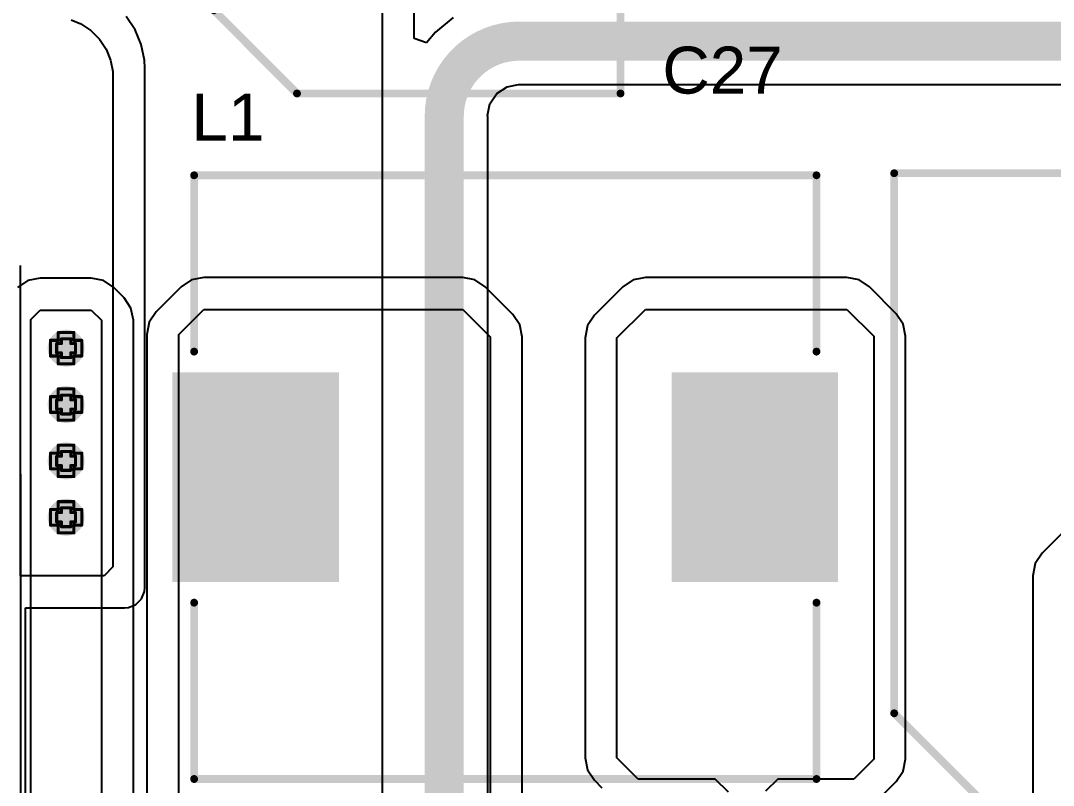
# Model space of a CAD drawing. Header units: inches. Extents: x -3 to 195, y 0 to 199.
# Drawn here: x 1.72 to 2.38, y 0.953 to 1.442 of the extents above; entities that cross this region are included whole.
import ezdxf

# ---------------------------------------------------------------- set-up
doc = ezdxf.new("R2010")
doc.units = ezdxf.units.IN
doc.header["$MEASUREMENT"] = 0
for name, color, linetype in [('Bottom Layer', 5, 'Continuous'), ('Drill Drawing', 1, 'Continuous'), ('Multi-Layer', 9, 'Continuous'), ('Top Layer', 1, 'Continuous'), ('Top Overlay', 2, 'Continuous'), ('Top Paste', 8, 'Continuous'), ('Top Solder', 216, 'Continuous'), ('Via Holes', 16, 'Continuous')]:
    doc.layers.add(name, color=color, linetype=linetype)
doc.styles.add('Arial', font='', dxfattribs={"height": 0.2})
doc.styles.get('Arial').set_extended_font_data('Arial')

# ---------------------------------------------------------------- blocks, each defined once
blk = doc.blocks.new('YSLF1045_4R7M_88')
at = {"layer": 'Top Layer'}
for points in [[(-0.20866, 0.06299), (-0.11024, 0.06299), (-0.11024, -0.06299), (-0.20866, -0.06299)], [(0.11024, 0.06299), (0.20866, 0.06299), (0.20866, -0.06299), (0.11024, -0.06299)]]:
    blk.add_hatch(color=1, dxfattribs=at).paths.add_polyline_path(points)
at = {"layer": 'Top Paste'}
for points in [[(-0.20866, 0.06299), (-0.11024, 0.06299), (-0.11024, -0.06299), (-0.20866, -0.06299)], [(0.11024, 0.06299), (0.20866, 0.06299), (0.20866, -0.06299), (0.11024, -0.06299)]]:
    blk.add_hatch(color=8, dxfattribs=at).paths.add_polyline_path(points)
at = {"layer": 'Top Solder'}
for points in [[(-0.21266, 0.06699), (-0.10624, 0.06699), (-0.10624, -0.06699), (-0.21266, -0.06699)], [(0.10624, 0.06699), (0.21266, 0.06699), (0.21266, -0.06699), (0.10624, -0.06699)]]:
    blk.add_hatch(color=216, dxfattribs=at).paths.add_polyline_path(points)
at = {"layer": 'Top Overlay'}
for points in [[(0.19882, 0.19282, 0.005, 0.005, 0), (-0.19882, 0.19282, 0.005, 0.005, 0)], [(-0.19882, 0.19282, 0.005, 0.005, 0), (-0.19882, 0.08018, 0.005, 0.005, 0)], [(0.19882, 0.08018, 0.005, 0.005, 0), (0.19882, 0.19282, 0.005, 0.005, 0)], [(-0.19882, -0.19282, 0.005, 0.005, 0), (-0.19882, -0.08018, 0.005, 0.005, 0)], [(0.19882, -0.08018, 0.005, 0.005, 0), (0.19882, -0.19282, 0.005, 0.005, 0)], [(0.19882, -0.19282, 0.005, 0.005, 0), (-0.19882, -0.19282, 0.005, 0.005, 0)]]:
    blk.add_lwpolyline(points, format="xyseb", dxfattribs=at)
for points in [[(-0.20007, 0.19282, 0.0025, 0.0025, 1), (-0.19757, 0.19282, 0.0025, 0.0025, 1)], [(-0.20007, 0.19282, 0.0025, 0.0025, 1), (-0.19757, 0.19282, 0.0025, 0.0025, 1)], [(0.19757, 0.19282, 0.0025, 0.0025, 1), (0.20007, 0.19282, 0.0025, 0.0025, 1)], [(0.19757, 0.19282, 0.0025, 0.0025, 1), (0.20007, 0.19282, 0.0025, 0.0025, 1)], [(-0.20007, 0.08018, 0.0025, 0.0025, 1), (-0.19757, 0.08018, 0.0025, 0.0025, 1)], [(0.19757, 0.08018, 0.0025, 0.0025, 1), (0.20007, 0.08018, 0.0025, 0.0025, 1)], [(-0.20007, -0.08018, 0.0025, 0.0025, 1), (-0.19757, -0.08018, 0.0025, 0.0025, 1)], [(0.19757, -0.08018, 0.0025, 0.0025, 1), (0.20007, -0.08018, 0.0025, 0.0025, 1)], [(-0.20007, -0.19282, 0.0025, 0.0025, 1), (-0.19757, -0.19282, 0.0025, 0.0025, 1)], [(-0.20007, -0.19282, 0.0025, 0.0025, 1), (-0.19757, -0.19282, 0.0025, 0.0025, 1)], [(0.19757, -0.19282, 0.0025, 0.0025, 1), (0.20007, -0.19282, 0.0025, 0.0025, 1)], [(0.19757, -0.19282, 0.0025, 0.0025, 1), (0.20007, -0.19282, 0.0025, 0.0025, 1)]]:
    blk.add_lwpolyline(points, format="xyseb", close=True, dxfattribs=at)
blk = doc.blocks.new('20SVPF120M_145')
at = {"layer": 'Top Layer'}
for points in [[(-0.17913, 0.0315), (-0.04134, 0.0315), (-0.04134, -0.0315), (-0.17913, -0.0315)], [(0.04134, 0.0315), (0.17913, 0.0315), (0.17913, -0.0315), (0.04134, -0.0315)]]:
    blk.add_hatch(color=1, dxfattribs=at).paths.add_polyline_path(points)
at = {"layer": 'Top Paste'}
for points in [[(-0.17913, 0.0315), (-0.04134, 0.0315), (-0.04134, -0.0315), (-0.17913, -0.0315)], [(0.04134, 0.0315), (0.17913, 0.0315), (0.17913, -0.0315), (0.04134, -0.0315)]]:
    blk.add_hatch(color=8, dxfattribs=at).paths.add_polyline_path(points)
at = {"layer": 'Top Solder'}
for points in [[(-0.18313, 0.0355), (-0.03734, 0.0355), (-0.03734, -0.0355), (-0.18313, -0.0355)], [(0.03734, 0.0355), (0.18313, 0.0355), (0.18313, -0.0355), (0.03734, -0.0355)]]:
    blk.add_hatch(color=216, dxfattribs=at).paths.add_polyline_path(points)
at = {"layer": 'Top Overlay'}
for points in [[(-0.12992, 0.07677, 0.005, 0.005, 0), (-0.07677, 0.12992, 0.005, 0.005, 0)], [(-0.07677, 0.12992, 0.005, 0.005, 0), (0.12992, 0.12992, 0.005, 0.005, 0)], [(0.12992, 0.04528, 0.005, 0.005, 0), (0.12992, 0.12992, 0.005, 0.005, 0)], [(-0.12992, 0.04528, 0.005, 0.005, 0), (-0.12992, 0.07677, 0.005, 0.005, 0)], [(-0.153, 0.043, 0.005, 0.005, 0), (-0.153, 0.064, 0.005, 0.005, 0)], [(-0.162, 0.053, 0.005, 0.005, 0), (-0.144, 0.053, 0.005, 0.005, 0)], [(-0.12992, -0.07677, 0.005, 0.005, 0), (-0.12992, -0.04528, 0.005, 0.005, 0)], [(0.12992, -0.12992, 0.005, 0.005, 0), (0.12992, -0.04528, 0.005, 0.005, 0)], [(-0.12992, -0.07677, 0.005, 0.005, 0), (-0.07677, -0.12992, 0.005, 0.005, 0)], [(-0.07677, -0.12992, 0.005, 0.005, 0), (0.12992, -0.12992, 0.005, 0.005, 0)]]:
    blk.add_lwpolyline(points, format="xyseb", dxfattribs=at)
for points in [[(-0.07802, 0.12992, 0.0025, 0.0025, 1), (-0.07552, 0.12992, 0.0025, 0.0025, 1)], [(-0.07802, 0.12992, 0.0025, 0.0025, 1), (-0.07552, 0.12992, 0.0025, 0.0025, 1)], [(0.12867, 0.12992, 0.0025, 0.0025, 1), (0.13117, 0.12992, 0.0025, 0.0025, 1)], [(0.12867, 0.12992, 0.0025, 0.0025, 1), (0.13117, 0.12992, 0.0025, 0.0025, 1)], [(-0.13117, 0.07677, 0.0025, 0.0025, 1), (-0.12867, 0.07677, 0.0025, 0.0025, 1)], [(-0.13117, 0.07677, 0.0025, 0.0025, 1), (-0.12867, 0.07677, 0.0025, 0.0025, 1)], [(-0.15425, 0.064, 0.0025, 0.0025, 1), (-0.15175, 0.064, 0.0025, 0.0025, 1)], [(-0.16325, 0.053, 0.0025, 0.0025, 1), (-0.16075, 0.053, 0.0025, 0.0025, 1)], [(-0.14525, 0.053, 0.0025, 0.0025, 1), (-0.14275, 0.053, 0.0025, 0.0025, 1)], [(-0.13117, 0.04528, 0.0025, 0.0025, 1), (-0.12867, 0.04528, 0.0025, 0.0025, 1)], [(0.12867, 0.04528, 0.0025, 0.0025, 1), (0.13117, 0.04528, 0.0025, 0.0025, 1)], [(-0.15425, 0.043, 0.0025, 0.0025, 1), (-0.15175, 0.043, 0.0025, 0.0025, 1)], [(-0.13117, -0.04528, 0.0025, 0.0025, 1), (-0.12867, -0.04528, 0.0025, 0.0025, 1)], [(0.12867, -0.04528, 0.0025, 0.0025, 1), (0.13117, -0.04528, 0.0025, 0.0025, 1)], [(-0.13117, -0.07677, 0.0025, 0.0025, 1), (-0.12867, -0.07677, 0.0025, 0.0025, 1)], [(-0.13117, -0.07677, 0.0025, 0.0025, 1), (-0.12867, -0.07677, 0.0025, 0.0025, 1)], [(-0.07802, -0.12992, 0.0025, 0.0025, 1), (-0.07552, -0.12992, 0.0025, 0.0025, 1)], [(-0.07802, -0.12992, 0.0025, 0.0025, 1), (-0.07552, -0.12992, 0.0025, 0.0025, 1)], [(0.12867, -0.12992, 0.0025, 0.0025, 1), (0.13117, -0.12992, 0.0025, 0.0025, 1)], [(0.12867, -0.12992, 0.0025, 0.0025, 1), (0.13117, -0.12992, 0.0025, 0.0025, 1)]]:
    blk.add_lwpolyline(points, format="xyseb", close=True, dxfattribs=at)
blk = doc.blocks.new('UCD_220_F_10__D___158')
at = {"layer": 'Top Layer'}
for points in [[(-0.23622, 0.04921), (-0.07874, 0.04921), (-0.07874, -0.04921), (-0.23622, -0.04921)], [(0.07874, 0.04921), (0.23622, 0.04921), (0.23622, -0.04921), (0.07874, -0.04921)]]:
    blk.add_hatch(color=1, dxfattribs=at).paths.add_polyline_path(points)
at = {"layer": 'Top Paste'}
for points in [[(-0.23622, 0.04921), (-0.07874, 0.04921), (-0.07874, -0.04921), (-0.23622, -0.04921)], [(0.07874, 0.04921), (0.23622, 0.04921), (0.23622, -0.04921), (0.07874, -0.04921)]]:
    blk.add_hatch(color=8, dxfattribs=at).paths.add_polyline_path(points)
at = {"layer": 'Top Solder'}
for points in [[(-0.24022, 0.05321), (-0.07474, 0.05321), (-0.07474, -0.05321), (-0.24022, -0.05321)], [(0.07474, 0.05321), (0.24022, 0.05321), (0.24022, -0.05321), (0.07474, -0.05321)]]:
    blk.add_hatch(color=216, dxfattribs=at).paths.add_polyline_path(points)
at = {"layer": 'Top Overlay'}
for points in [[(-0.143, 0.205, 0.005, 0.005, 0), (-0.202, 0.146, 0.005, 0.005, 0)], [(-0.143, 0.205, 0.005, 0.005, 0), (0.202, 0.205, 0.005, 0.005, 0)], [(0.202, 0.205, 0.005, 0.005, 0), (0.202, 0.059, 0.005, 0.005, 0)], [(-0.202, 0.146, 0.005, 0.005, 0), (-0.202, 0.06, 0.005, 0.005, 0)], [(-0.223, 0.08349, 0.005, 0.005, 0), (-0.223, 0.06369, 0.005, 0.005, 0)], [(-0.23408, 0.07348, 0.005, 0.005, 0), (-0.21228, 0.07348, 0.005, 0.005, 0)], [(-0.202, -0.06, 0.005, 0.005, 0), (-0.202, -0.146, 0.005, 0.005, 0)], [(0.202, -0.059, 0.005, 0.005, 0), (0.202, -0.205, 0.005, 0.005, 0)], [(-0.202, -0.146, 0.005, 0.005, 0), (-0.143, -0.205, 0.005, 0.005, 0)], [(-0.143, -0.205, 0.005, 0.005, 0), (0.202, -0.205, 0.005, 0.005, 0)]]:
    blk.add_lwpolyline(points, format="xyseb", dxfattribs=at)
for points in [[(-0.14425, 0.205, 0.0025, 0.0025, 1), (-0.14175, 0.205, 0.0025, 0.0025, 1)], [(-0.14425, 0.205, 0.0025, 0.0025, 1), (-0.14175, 0.205, 0.0025, 0.0025, 1)], [(0.20075, 0.205, 0.0025, 0.0025, 1), (0.20325, 0.205, 0.0025, 0.0025, 1)], [(0.20075, 0.205, 0.0025, 0.0025, 1), (0.20325, 0.205, 0.0025, 0.0025, 1)], [(-0.20325, 0.146, 0.0025, 0.0025, 1), (-0.20075, 0.146, 0.0025, 0.0025, 1)], [(-0.20325, 0.146, 0.0025, 0.0025, 1), (-0.20075, 0.146, 0.0025, 0.0025, 1)], [(-0.22425, 0.08349, 0.0025, 0.0025, 1), (-0.22175, 0.08349, 0.0025, 0.0025, 1)], [(-0.23533, 0.07348, 0.0025, 0.0025, 1), (-0.23283, 0.07348, 0.0025, 0.0025, 1)], [(-0.21353, 0.07348, 0.0025, 0.0025, 1), (-0.21103, 0.07348, 0.0025, 0.0025, 1)], [(-0.22425, 0.06369, 0.0025, 0.0025, 1), (-0.22175, 0.06369, 0.0025, 0.0025, 1)], [(-0.20325, 0.06, 0.0025, 0.0025, 1), (-0.20075, 0.06, 0.0025, 0.0025, 1)], [(0.20075, 0.059, 0.0025, 0.0025, 1), (0.20325, 0.059, 0.0025, 0.0025, 1)], [(-0.20325, -0.06, 0.0025, 0.0025, 1), (-0.20075, -0.06, 0.0025, 0.0025, 1)], [(0.20075, -0.059, 0.0025, 0.0025, 1), (0.20325, -0.059, 0.0025, 0.0025, 1)], [(-0.20325, -0.146, 0.0025, 0.0025, 1), (-0.20075, -0.146, 0.0025, 0.0025, 1)], [(-0.20325, -0.146, 0.0025, 0.0025, 1), (-0.20075, -0.146, 0.0025, 0.0025, 1)], [(-0.14425, -0.205, 0.0025, 0.0025, 1), (-0.14175, -0.205, 0.0025, 0.0025, 1)], [(-0.14425, -0.205, 0.0025, 0.0025, 1), (-0.14175, -0.205, 0.0025, 0.0025, 1)], [(0.20075, -0.205, 0.0025, 0.0025, 1), (0.20325, -0.205, 0.0025, 0.0025, 1)], [(0.20075, -0.205, 0.0025, 0.0025, 1), (0.20325, -0.205, 0.0025, 0.0025, 1)]]:
    blk.add_lwpolyline(points, format="xyseb", close=True, dxfattribs=at)

msp = doc.modelspace()

# ---------------------------------------------------------------- hatches: boundary and pattern name
at = {"layer": 'Bottom Layer'}
h = msp.add_hatch(color=5, dxfattribs=at)
edge = h.paths.add_edge_path()
edge.add_arc((1.74903, 1.23237), 0.01181, 0, 360)
h = msp.add_hatch(color=5, dxfattribs=at)
edge = h.paths.add_edge_path()
edge.add_arc((1.74903, 1.19637), 0.01181, 0, 360)
h = msp.add_hatch(color=5, dxfattribs=at)
edge = h.paths.add_edge_path()
edge.add_arc((1.74903, 1.16037), 0.01181, 0, 360)
h = msp.add_hatch(color=5, dxfattribs=at)
edge = h.paths.add_edge_path()
edge.add_arc((1.74903, 1.12437), 0.01181, 0, 360)
at = {"layer": 'Top Layer'}
h = msp.add_hatch(color=1, dxfattribs=at)
edge = h.paths.add_edge_path()
edge.add_arc((1.74903, 1.23237), 0.01181, 0, 360)
h = msp.add_hatch(color=1, dxfattribs=at)
edge = h.paths.add_edge_path()
edge.add_arc((1.74903, 1.19637), 0.01181, 0, 360)
h = msp.add_hatch(color=1, dxfattribs=at)
edge = h.paths.add_edge_path()
edge.add_arc((1.74903, 1.16037), 0.01181, 0, 360)
h = msp.add_hatch(color=1, dxfattribs=at)
edge = h.paths.add_edge_path()
edge.add_arc((1.74903, 1.12437), 0.01181, 0, 360)
at = {"layer": 'Via Holes'}
h = msp.add_hatch(color=7, dxfattribs=at)
edge = h.paths.add_edge_path()
edge.add_arc((1.74903, 1.23237), 0.00591, 0, 360)
h = msp.add_hatch(color=7, dxfattribs=at)
edge = h.paths.add_edge_path()
edge.add_arc((1.74903, 1.19637), 0.00591, 0, 360)
h = msp.add_hatch(color=7, dxfattribs=at)
edge = h.paths.add_edge_path()
edge.add_arc((1.74903, 1.16037), 0.00591, 0, 360)
h = msp.add_hatch(color=7, dxfattribs=at)
edge = h.paths.add_edge_path()
edge.add_arc((1.74903, 1.12437), 0.00591, 0, 360)

# ---------------------------------------------------------------- linework, layer by layer
at = {"layer": 'Bottom Layer'}
for p, q in [((1.951, 1.559), (1.951, 1.055)), ((1.97139, 1.43028), (1.97139, 1.5585)), ((1.75217, 1.44217), (1.75847, 1.43956)), ((1.75847, 1.43956), (1.76486, 1.43529)), ((1.79316, 1.43569), (1.7875, 1.44416)), ((1.99644, 1.44362), (1.98496, 1.4342)), ((1.76486, 1.43529), (1.77029, 1.42986)), ((1.79706, 1.42627), (1.79316, 1.43569)), ((1.98496, 1.4342), (1.97939, 1.42741)), ((1.77029, 1.42986), (1.77456, 1.42347)), ((1.79905, 1.41627), (1.79706, 1.42627)), ((1.97939, 1.42741), (1.97139, 1.43028)), ((1.77456, 1.42347), (1.7775, 1.41638)), ((1.7775, 1.41638), (1.77893, 1.40917)), ((1.7993, 1.41118), (1.79905, 1.41627)), ((1.77893, 1.40917), (1.77896, 1.4073)), ((1.77896, 1.4073), (1.77896, 1.4073)), ((1.77896, 1.4073), (1.77896, 1.4073)), ((1.77896, 1.4073), (1.779, 1.40495)), ((1.7993, 1.4096), (1.7993, 1.41118)), ((1.79932, 1.40948), (1.7993, 1.4096)), ((1.79935, 1.40761), (1.79932, 1.40948)), ((1.79939, 1.40526), (1.79935, 1.40761)), ((1.779, 1.40495), (1.779, 1.4049)), ((1.779, 1.4049), (1.779, 1.40489)), ((1.779, 1.40489), (1.779, 1.40481)), ((1.779, 1.40481), (1.779, 1.40476)), ((1.779, 1.40476), (1.779, 1.40475)), ((1.779, 1.40475), (1.779, 1.40467)), ((1.779, 1.40467), (1.779, 1.40467)), ((1.779, 1.40467), (1.779, 1.4046)), ((1.779, 1.4046), (1.779, 1.40459)), ((1.779, 1.40459), (1.779, 1.40453)), ((1.779, 1.40453), (1.779, 1.40453)), ((1.779, 1.40453), (1.779, 1.1135)), ((1.79938, 1.40522), (1.79939, 1.40526)), ((1.79939, 1.40519), (1.79938, 1.40522)), ((1.79938, 1.40507), (1.79939, 1.40511)), ((1.79939, 1.40504), (1.79938, 1.40507)), ((1.79938, 1.4047), (1.79939, 1.40475)), ((1.79939, 1.40465), (1.79938, 1.4047)), ((1.79938, 1.40455), (1.79939, 1.4046)), ((1.79939, 1.40451), (1.79938, 1.40455)), ((1.79939, 1.40511), (1.79939, 1.40519)), ((1.79939, 1.40496), (1.79939, 1.40504)), ((1.79939, 1.40495), (1.79939, 1.40496)), ((1.79939, 1.4049), (1.79939, 1.40495)), ((1.79939, 1.40488), (1.79939, 1.4049)), ((1.79939, 1.40482), (1.79939, 1.40488)), ((1.79939, 1.40488), (1.79939, 1.40488)), ((1.79939, 1.40481), (1.79939, 1.40482)), ((1.79939, 1.40475), (1.79939, 1.40481)), ((1.79939, 1.4046), (1.79939, 1.40465)), ((1.79939, 1.1135), (1.79939, 1.40451)), ((2.02419, 1.39497), (2.03076, 1.39937)), ((2.03076, 1.39937), (2.03814, 1.40084)), ((2.03814, 1.40084), (2.03852, 1.40078)), ((2.03852, 1.40078), (3.26368, 1.40078)), ((2.01979, 1.3884), (2.02419, 1.39497)), ((2.01833, 1.38102), (2.01979, 1.3884)), ((2.01838, 1.38064), (2.01833, 1.38102)), ((2.01838, 0.66435), (2.01838, 1.38064)), ((1.72, 1.087), (1.72, 1.28515)), ((1.72, 1.28515), (1.72, 1.28515)), ((1.779, 1.1135), (1.779, 1.10051)), ((1.79939, 1.10054), (1.79939, 1.1135)), ((1.779, 1.10051), (1.779, 1.10051)), ((1.779, 1.10051), (1.779, 1.10039)), ((1.779, 1.10039), (1.779, 1.09266)), ((1.79942, 1.07942), (1.79939, 1.10054)), ((1.79939, 1.10054), (1.79939, 1.10054)), ((1.779, 1.09266), (1.77334, 1.087)), ((1.77334, 1.087), (1.72, 1.087)), ((1.79723, 1.07221), (1.79917, 1.07689)), ((1.79917, 1.07689), (1.79942, 1.07942)), ((1.79942, 1.07942), (1.79942, 1.07942)), ((1.79365, 1.06863), (1.79723, 1.07221)), ((1.723, 0.572), (1.723, 1.06645)), ((1.723, 1.06645), (1.78645, 1.06645)), ((1.78645, 1.06645), (1.78898, 1.0667)), ((1.78898, 1.0667), (1.79365, 1.06863)), ((1.951, 1.055), (1.951, 1.007)), ((1.951, 1.007), (1.951, 0.93339))]:
    msp.add_line(p, q, dxfattribs=at)
for points in [[(1.99064, 1.38064, 0.025, 0.025, -0.414214), (2.03852, 1.42852, 0.025, 0.025, 0)], [(2.03852, 1.42852, 0.025, 0.025, 0), (3.26368, 1.42852, 0.025, 0.025, 0)], [(1.99064, 0.66435, 0.025, 0.025, 0), (1.99064, 1.38064, 0.025, 0.025, 0)]]:
    msp.add_lwpolyline(points, format="xyseb", dxfattribs=at)
for points in [[(2.03227, 1.42852, 0.0125, 0.0125, 1), (2.04477, 1.42852, 0.0125, 0.0125, 1)], [(2.03227, 1.42852, 0.0125, 0.0125, 1), (2.04477, 1.42852, 0.0125, 0.0125, 1)], [(1.98439, 1.38064, 0.0125, 0.0125, 1), (1.99689, 1.38064, 0.0125, 0.0125, 1)], [(1.98439, 1.38064, 0.0125, 0.0125, 1), (1.99689, 1.38064, 0.0125, 0.0125, 1)]]:
    msp.add_lwpolyline(points, format="xyseb", close=True, dxfattribs=at)
at = {"layer": 'Drill Drawing'}
for points in [[(1.74403, 1.23737, 0.002, 0.002, 0), (1.74403, 1.24237, 0.002, 0.002, 0)], [(1.74403, 1.24237, 0.002, 0.002, 0), (1.75403, 1.24237, 0.002, 0.002, 0)], [(1.75403, 1.23737, 0.002, 0.002, 0), (1.75403, 1.24237, 0.002, 0.002, 0)], [(1.73903, 1.22737, 0.002, 0.002, 0), (1.73903, 1.23737, 0.002, 0.002, 0)], [(1.73903, 1.23737, 0.002, 0.002, 0), (1.74403, 1.23737, 0.002, 0.002, 0)], [(1.74303, 1.22937, 0.002, 0.002, 0), (1.74303, 1.23537, 0.002, 0.002, 0)], [(1.74303, 1.23537, 0.002, 0.002, 0), (1.74603, 1.23537, 0.002, 0.002, 0)], [(1.74603, 1.23537, 0.002, 0.002, 0), (1.74603, 1.23837, 0.002, 0.002, 0)], [(1.74603, 1.23837, 0.002, 0.002, 0), (1.75203, 1.23837, 0.002, 0.002, 0)], [(1.75203, 1.23537, 0.002, 0.002, 0), (1.75203, 1.23837, 0.002, 0.002, 0)], [(1.75203, 1.23537, 0.002, 0.002, 0), (1.75503, 1.23537, 0.002, 0.002, 0)], [(1.75403, 1.23737, 0.002, 0.002, 0), (1.75903, 1.23737, 0.002, 0.002, 0)], [(1.75503, 1.22937, 0.002, 0.002, 0), (1.75503, 1.23537, 0.002, 0.002, 0)], [(1.75903, 1.22737, 0.002, 0.002, 0), (1.75903, 1.23737, 0.002, 0.002, 0)], [(1.73903, 1.22737, 0.002, 0.002, 0), (1.74403, 1.22737, 0.002, 0.002, 0)], [(1.74303, 1.22937, 0.002, 0.002, 0), (1.74603, 1.22937, 0.002, 0.002, 0)], [(1.74403, 1.22237, 0.002, 0.002, 0), (1.74403, 1.22737, 0.002, 0.002, 0)], [(1.74603, 1.22637, 0.002, 0.002, 0), (1.74603, 1.22937, 0.002, 0.002, 0)], [(1.74603, 1.22637, 0.002, 0.002, 0), (1.75203, 1.22637, 0.002, 0.002, 0)], [(1.75203, 1.22937, 0.002, 0.002, 0), (1.75503, 1.22937, 0.002, 0.002, 0)], [(1.75203, 1.22637, 0.002, 0.002, 0), (1.75203, 1.22937, 0.002, 0.002, 0)], [(1.75403, 1.22737, 0.002, 0.002, 0), (1.75903, 1.22737, 0.002, 0.002, 0)], [(1.75403, 1.22237, 0.002, 0.002, 0), (1.75403, 1.22737, 0.002, 0.002, 0)], [(1.74403, 1.22237, 0.002, 0.002, 0), (1.75403, 1.22237, 0.002, 0.002, 0)], [(1.73903, 1.19137, 0.002, 0.002, 0), (1.73903, 1.20137, 0.002, 0.002, 0)], [(1.73903, 1.20137, 0.002, 0.002, 0), (1.74403, 1.20137, 0.002, 0.002, 0)], [(1.74403, 1.20137, 0.002, 0.002, 0), (1.74403, 1.20637, 0.002, 0.002, 0)], [(1.74403, 1.20637, 0.002, 0.002, 0), (1.75403, 1.20637, 0.002, 0.002, 0)], [(1.74603, 1.19937, 0.002, 0.002, 0), (1.74603, 1.20237, 0.002, 0.002, 0)], [(1.74603, 1.20237, 0.002, 0.002, 0), (1.75203, 1.20237, 0.002, 0.002, 0)], [(1.75203, 1.19937, 0.002, 0.002, 0), (1.75203, 1.20237, 0.002, 0.002, 0)], [(1.75403, 1.20137, 0.002, 0.002, 0), (1.75403, 1.20637, 0.002, 0.002, 0)], [(1.75403, 1.20137, 0.002, 0.002, 0), (1.75903, 1.20137, 0.002, 0.002, 0)], [(1.75903, 1.19137, 0.002, 0.002, 0), (1.75903, 1.20137, 0.002, 0.002, 0)], [(1.74303, 1.19337, 0.002, 0.002, 0), (1.74303, 1.19937, 0.002, 0.002, 0)], [(1.74303, 1.19937, 0.002, 0.002, 0), (1.74603, 1.19937, 0.002, 0.002, 0)], [(1.74303, 1.19337, 0.002, 0.002, 0), (1.74603, 1.19337, 0.002, 0.002, 0)], [(1.74603, 1.19037, 0.002, 0.002, 0), (1.74603, 1.19337, 0.002, 0.002, 0)], [(1.75203, 1.19937, 0.002, 0.002, 0), (1.75503, 1.19937, 0.002, 0.002, 0)], [(1.75203, 1.19337, 0.002, 0.002, 0), (1.75503, 1.19337, 0.002, 0.002, 0)], [(1.75203, 1.19037, 0.002, 0.002, 0), (1.75203, 1.19337, 0.002, 0.002, 0)], [(1.75503, 1.19337, 0.002, 0.002, 0), (1.75503, 1.19937, 0.002, 0.002, 0)], [(1.73903, 1.19137, 0.002, 0.002, 0), (1.74403, 1.19137, 0.002, 0.002, 0)], [(1.74403, 1.18637, 0.002, 0.002, 0), (1.74403, 1.19137, 0.002, 0.002, 0)], [(1.74603, 1.19037, 0.002, 0.002, 0), (1.75203, 1.19037, 0.002, 0.002, 0)], [(1.75403, 1.19137, 0.002, 0.002, 0), (1.75903, 1.19137, 0.002, 0.002, 0)], [(1.75403, 1.18637, 0.002, 0.002, 0), (1.75403, 1.19137, 0.002, 0.002, 0)], [(1.74403, 1.18637, 0.002, 0.002, 0), (1.75403, 1.18637, 0.002, 0.002, 0)], [(1.74403, 1.16537, 0.002, 0.002, 0), (1.74403, 1.17037, 0.002, 0.002, 0)], [(1.74403, 1.17037, 0.002, 0.002, 0), (1.75403, 1.17037, 0.002, 0.002, 0)], [(1.75403, 1.16537, 0.002, 0.002, 0), (1.75403, 1.17037, 0.002, 0.002, 0)], [(1.73903, 1.15537, 0.002, 0.002, 0), (1.73903, 1.16537, 0.002, 0.002, 0)], [(1.73903, 1.16537, 0.002, 0.002, 0), (1.74403, 1.16537, 0.002, 0.002, 0)], [(1.74303, 1.15737, 0.002, 0.002, 0), (1.74303, 1.16337, 0.002, 0.002, 0)], [(1.74303, 1.16337, 0.002, 0.002, 0), (1.74603, 1.16337, 0.002, 0.002, 0)], [(1.74603, 1.16337, 0.002, 0.002, 0), (1.74603, 1.16637, 0.002, 0.002, 0)], [(1.74603, 1.16637, 0.002, 0.002, 0), (1.75203, 1.16637, 0.002, 0.002, 0)], [(1.75203, 1.16337, 0.002, 0.002, 0), (1.75203, 1.16637, 0.002, 0.002, 0)], [(1.75203, 1.16337, 0.002, 0.002, 0), (1.75503, 1.16337, 0.002, 0.002, 0)], [(1.75403, 1.16537, 0.002, 0.002, 0), (1.75903, 1.16537, 0.002, 0.002, 0)], [(1.75503, 1.15737, 0.002, 0.002, 0), (1.75503, 1.16337, 0.002, 0.002, 0)], [(1.75903, 1.15537, 0.002, 0.002, 0), (1.75903, 1.16537, 0.002, 0.002, 0)], [(1.73903, 1.15537, 0.002, 0.002, 0), (1.74403, 1.15537, 0.002, 0.002, 0)], [(1.74303, 1.15737, 0.002, 0.002, 0), (1.74603, 1.15737, 0.002, 0.002, 0)], [(1.74403, 1.15037, 0.002, 0.002, 0), (1.74403, 1.15537, 0.002, 0.002, 0)], [(1.74603, 1.15437, 0.002, 0.002, 0), (1.74603, 1.15737, 0.002, 0.002, 0)], [(1.74603, 1.15437, 0.002, 0.002, 0), (1.75203, 1.15437, 0.002, 0.002, 0)], [(1.75203, 1.15737, 0.002, 0.002, 0), (1.75503, 1.15737, 0.002, 0.002, 0)], [(1.75203, 1.15437, 0.002, 0.002, 0), (1.75203, 1.15737, 0.002, 0.002, 0)], [(1.75403, 1.15537, 0.002, 0.002, 0), (1.75903, 1.15537, 0.002, 0.002, 0)], [(1.75403, 1.15037, 0.002, 0.002, 0), (1.75403, 1.15537, 0.002, 0.002, 0)], [(1.74403, 1.15037, 0.002, 0.002, 0), (1.75403, 1.15037, 0.002, 0.002, 0)], [(1.74403, 1.12937, 0.002, 0.002, 0), (1.74403, 1.13437, 0.002, 0.002, 0)], [(1.74403, 1.13437, 0.002, 0.002, 0), (1.75403, 1.13437, 0.002, 0.002, 0)], [(1.75403, 1.12937, 0.002, 0.002, 0), (1.75403, 1.13437, 0.002, 0.002, 0)], [(1.73903, 1.11937, 0.002, 0.002, 0), (1.73903, 1.12937, 0.002, 0.002, 0)], [(1.73903, 1.12937, 0.002, 0.002, 0), (1.74403, 1.12937, 0.002, 0.002, 0)], [(1.74303, 1.12137, 0.002, 0.002, 0), (1.74303, 1.12737, 0.002, 0.002, 0)], [(1.74303, 1.12737, 0.002, 0.002, 0), (1.74603, 1.12737, 0.002, 0.002, 0)], [(1.74603, 1.12737, 0.002, 0.002, 0), (1.74603, 1.13037, 0.002, 0.002, 0)], [(1.74603, 1.13037, 0.002, 0.002, 0), (1.75203, 1.13037, 0.002, 0.002, 0)], [(1.75203, 1.12737, 0.002, 0.002, 0), (1.75203, 1.13037, 0.002, 0.002, 0)], [(1.75203, 1.12737, 0.002, 0.002, 0), (1.75503, 1.12737, 0.002, 0.002, 0)], [(1.75403, 1.12937, 0.002, 0.002, 0), (1.75903, 1.12937, 0.002, 0.002, 0)], [(1.75503, 1.12137, 0.002, 0.002, 0), (1.75503, 1.12737, 0.002, 0.002, 0)], [(1.75903, 1.11937, 0.002, 0.002, 0), (1.75903, 1.12937, 0.002, 0.002, 0)], [(1.74303, 1.12137, 0.002, 0.002, 0), (1.74603, 1.12137, 0.002, 0.002, 0)], [(1.74603, 1.11837, 0.002, 0.002, 0), (1.74603, 1.12137, 0.002, 0.002, 0)], [(1.75203, 1.12137, 0.002, 0.002, 0), (1.75503, 1.12137, 0.002, 0.002, 0)], [(1.75203, 1.11837, 0.002, 0.002, 0), (1.75203, 1.12137, 0.002, 0.002, 0)], [(1.73903, 1.11937, 0.002, 0.002, 0), (1.74403, 1.11937, 0.002, 0.002, 0)], [(1.74403, 1.11437, 0.002, 0.002, 0), (1.74403, 1.11937, 0.002, 0.002, 0)], [(1.74403, 1.11437, 0.002, 0.002, 0), (1.75403, 1.11437, 0.002, 0.002, 0)], [(1.74603, 1.11837, 0.002, 0.002, 0), (1.75203, 1.11837, 0.002, 0.002, 0)], [(1.75403, 1.11937, 0.002, 0.002, 0), (1.75903, 1.11937, 0.002, 0.002, 0)], [(1.75403, 1.11437, 0.002, 0.002, 0), (1.75403, 1.11937, 0.002, 0.002, 0)]]:
    msp.add_lwpolyline(points, format="xyseb", dxfattribs=at)
for points in [[(1.74353, 1.24237, 0.001, 0.001, 1), (1.74453, 1.24237, 0.001, 0.001, 1)], [(1.74353, 1.24237, 0.001, 0.001, 1), (1.74453, 1.24237, 0.001, 0.001, 1)], [(1.75353, 1.24237, 0.001, 0.001, 1), (1.75453, 1.24237, 0.001, 0.001, 1)], [(1.75353, 1.24237, 0.001, 0.001, 1), (1.75453, 1.24237, 0.001, 0.001, 1)], [(1.73853, 1.23737, 0.001, 0.001, 1), (1.73953, 1.23737, 0.001, 0.001, 1)], [(1.73853, 1.23737, 0.001, 0.001, 1), (1.73953, 1.23737, 0.001, 0.001, 1)], [(1.74253, 1.23537, 0.001, 0.001, 1), (1.74353, 1.23537, 0.001, 0.001, 1)], [(1.74253, 1.23537, 0.001, 0.001, 1), (1.74353, 1.23537, 0.001, 0.001, 1)], [(1.74353, 1.23737, 0.001, 0.001, 1), (1.74453, 1.23737, 0.001, 0.001, 1)], [(1.74353, 1.23737, 0.001, 0.001, 1), (1.74453, 1.23737, 0.001, 0.001, 1)], [(1.74553, 1.23837, 0.001, 0.001, 1), (1.74653, 1.23837, 0.001, 0.001, 1)], [(1.74553, 1.23837, 0.001, 0.001, 1), (1.74653, 1.23837, 0.001, 0.001, 1)], [(1.74553, 1.23537, 0.001, 0.001, 1), (1.74653, 1.23537, 0.001, 0.001, 1)], [(1.74553, 1.23537, 0.001, 0.001, 1), (1.74653, 1.23537, 0.001, 0.001, 1)], [(1.75153, 1.23837, 0.001, 0.001, 1), (1.75253, 1.23837, 0.001, 0.001, 1)], [(1.75153, 1.23837, 0.001, 0.001, 1), (1.75253, 1.23837, 0.001, 0.001, 1)], [(1.75153, 1.23537, 0.001, 0.001, 1), (1.75253, 1.23537, 0.001, 0.001, 1)], [(1.75153, 1.23537, 0.001, 0.001, 1), (1.75253, 1.23537, 0.001, 0.001, 1)], [(1.75353, 1.23737, 0.001, 0.001, 1), (1.75453, 1.23737, 0.001, 0.001, 1)], [(1.75353, 1.23737, 0.001, 0.001, 1), (1.75453, 1.23737, 0.001, 0.001, 1)], [(1.75453, 1.23537, 0.001, 0.001, 1), (1.75553, 1.23537, 0.001, 0.001, 1)], [(1.75453, 1.23537, 0.001, 0.001, 1), (1.75553, 1.23537, 0.001, 0.001, 1)], [(1.75853, 1.23737, 0.001, 0.001, 1), (1.75953, 1.23737, 0.001, 0.001, 1)], [(1.75853, 1.23737, 0.001, 0.001, 1), (1.75953, 1.23737, 0.001, 0.001, 1)], [(1.73853, 1.22737, 0.001, 0.001, 1), (1.73953, 1.22737, 0.001, 0.001, 1)], [(1.73853, 1.22737, 0.001, 0.001, 1), (1.73953, 1.22737, 0.001, 0.001, 1)], [(1.74253, 1.22937, 0.001, 0.001, 1), (1.74353, 1.22937, 0.001, 0.001, 1)], [(1.74253, 1.22937, 0.001, 0.001, 1), (1.74353, 1.22937, 0.001, 0.001, 1)], [(1.74353, 1.22737, 0.001, 0.001, 1), (1.74453, 1.22737, 0.001, 0.001, 1)], [(1.74353, 1.22737, 0.001, 0.001, 1), (1.74453, 1.22737, 0.001, 0.001, 1)], [(1.74553, 1.22937, 0.001, 0.001, 1), (1.74653, 1.22937, 0.001, 0.001, 1)], [(1.74553, 1.22937, 0.001, 0.001, 1), (1.74653, 1.22937, 0.001, 0.001, 1)], [(1.74553, 1.22637, 0.001, 0.001, 1), (1.74653, 1.22637, 0.001, 0.001, 1)], [(1.74553, 1.22637, 0.001, 0.001, 1), (1.74653, 1.22637, 0.001, 0.001, 1)], [(1.75153, 1.22937, 0.001, 0.001, 1), (1.75253, 1.22937, 0.001, 0.001, 1)], [(1.75153, 1.22937, 0.001, 0.001, 1), (1.75253, 1.22937, 0.001, 0.001, 1)], [(1.75153, 1.22637, 0.001, 0.001, 1), (1.75253, 1.22637, 0.001, 0.001, 1)], [(1.75153, 1.22637, 0.001, 0.001, 1), (1.75253, 1.22637, 0.001, 0.001, 1)], [(1.75353, 1.22737, 0.001, 0.001, 1), (1.75453, 1.22737, 0.001, 0.001, 1)], [(1.75353, 1.22737, 0.001, 0.001, 1), (1.75453, 1.22737, 0.001, 0.001, 1)], [(1.75453, 1.22937, 0.001, 0.001, 1), (1.75553, 1.22937, 0.001, 0.001, 1)], [(1.75453, 1.22937, 0.001, 0.001, 1), (1.75553, 1.22937, 0.001, 0.001, 1)], [(1.75853, 1.22737, 0.001, 0.001, 1), (1.75953, 1.22737, 0.001, 0.001, 1)], [(1.75853, 1.22737, 0.001, 0.001, 1), (1.75953, 1.22737, 0.001, 0.001, 1)], [(1.74353, 1.22237, 0.001, 0.001, 1), (1.74453, 1.22237, 0.001, 0.001, 1)], [(1.74353, 1.22237, 0.001, 0.001, 1), (1.74453, 1.22237, 0.001, 0.001, 1)], [(1.75353, 1.22237, 0.001, 0.001, 1), (1.75453, 1.22237, 0.001, 0.001, 1)], [(1.75353, 1.22237, 0.001, 0.001, 1), (1.75453, 1.22237, 0.001, 0.001, 1)], [(1.73853, 1.20137, 0.001, 0.001, 1), (1.73953, 1.20137, 0.001, 0.001, 1)], [(1.73853, 1.20137, 0.001, 0.001, 1), (1.73953, 1.20137, 0.001, 0.001, 1)], [(1.74353, 1.20637, 0.001, 0.001, 1), (1.74453, 1.20637, 0.001, 0.001, 1)], [(1.74353, 1.20637, 0.001, 0.001, 1), (1.74453, 1.20637, 0.001, 0.001, 1)], [(1.74353, 1.20137, 0.001, 0.001, 1), (1.74453, 1.20137, 0.001, 0.001, 1)], [(1.74353, 1.20137, 0.001, 0.001, 1), (1.74453, 1.20137, 0.001, 0.001, 1)], [(1.74553, 1.20237, 0.001, 0.001, 1), (1.74653, 1.20237, 0.001, 0.001, 1)], [(1.74553, 1.20237, 0.001, 0.001, 1), (1.74653, 1.20237, 0.001, 0.001, 1)], [(1.75153, 1.20237, 0.001, 0.001, 1), (1.75253, 1.20237, 0.001, 0.001, 1)], [(1.75153, 1.20237, 0.001, 0.001, 1), (1.75253, 1.20237, 0.001, 0.001, 1)], [(1.75353, 1.20637, 0.001, 0.001, 1), (1.75453, 1.20637, 0.001, 0.001, 1)], [(1.75353, 1.20637, 0.001, 0.001, 1), (1.75453, 1.20637, 0.001, 0.001, 1)], [(1.75353, 1.20137, 0.001, 0.001, 1), (1.75453, 1.20137, 0.001, 0.001, 1)], [(1.75353, 1.20137, 0.001, 0.001, 1), (1.75453, 1.20137, 0.001, 0.001, 1)], [(1.75853, 1.20137, 0.001, 0.001, 1), (1.75953, 1.20137, 0.001, 0.001, 1)], [(1.75853, 1.20137, 0.001, 0.001, 1), (1.75953, 1.20137, 0.001, 0.001, 1)], [(1.74253, 1.19937, 0.001, 0.001, 1), (1.74353, 1.19937, 0.001, 0.001, 1)], [(1.74253, 1.19937, 0.001, 0.001, 1), (1.74353, 1.19937, 0.001, 0.001, 1)], [(1.74253, 1.19337, 0.001, 0.001, 1), (1.74353, 1.19337, 0.001, 0.001, 1)], [(1.74253, 1.19337, 0.001, 0.001, 1), (1.74353, 1.19337, 0.001, 0.001, 1)], [(1.74553, 1.19937, 0.001, 0.001, 1), (1.74653, 1.19937, 0.001, 0.001, 1)], [(1.74553, 1.19937, 0.001, 0.001, 1), (1.74653, 1.19937, 0.001, 0.001, 1)], [(1.74553, 1.19337, 0.001, 0.001, 1), (1.74653, 1.19337, 0.001, 0.001, 1)], [(1.74553, 1.19337, 0.001, 0.001, 1), (1.74653, 1.19337, 0.001, 0.001, 1)], [(1.75153, 1.19937, 0.001, 0.001, 1), (1.75253, 1.19937, 0.001, 0.001, 1)], [(1.75153, 1.19937, 0.001, 0.001, 1), (1.75253, 1.19937, 0.001, 0.001, 1)], [(1.75153, 1.19337, 0.001, 0.001, 1), (1.75253, 1.19337, 0.001, 0.001, 1)], [(1.75153, 1.19337, 0.001, 0.001, 1), (1.75253, 1.19337, 0.001, 0.001, 1)], [(1.75453, 1.19937, 0.001, 0.001, 1), (1.75553, 1.19937, 0.001, 0.001, 1)], [(1.75453, 1.19937, 0.001, 0.001, 1), (1.75553, 1.19937, 0.001, 0.001, 1)], [(1.75453, 1.19337, 0.001, 0.001, 1), (1.75553, 1.19337, 0.001, 0.001, 1)], [(1.75453, 1.19337, 0.001, 0.001, 1), (1.75553, 1.19337, 0.001, 0.001, 1)], [(1.73853, 1.19137, 0.001, 0.001, 1), (1.73953, 1.19137, 0.001, 0.001, 1)], [(1.73853, 1.19137, 0.001, 0.001, 1), (1.73953, 1.19137, 0.001, 0.001, 1)], [(1.74353, 1.19137, 0.001, 0.001, 1), (1.74453, 1.19137, 0.001, 0.001, 1)], [(1.74353, 1.19137, 0.001, 0.001, 1), (1.74453, 1.19137, 0.001, 0.001, 1)], [(1.74553, 1.19037, 0.001, 0.001, 1), (1.74653, 1.19037, 0.001, 0.001, 1)], [(1.74553, 1.19037, 0.001, 0.001, 1), (1.74653, 1.19037, 0.001, 0.001, 1)], [(1.75153, 1.19037, 0.001, 0.001, 1), (1.75253, 1.19037, 0.001, 0.001, 1)], [(1.75153, 1.19037, 0.001, 0.001, 1), (1.75253, 1.19037, 0.001, 0.001, 1)], [(1.75353, 1.19137, 0.001, 0.001, 1), (1.75453, 1.19137, 0.001, 0.001, 1)], [(1.75353, 1.19137, 0.001, 0.001, 1), (1.75453, 1.19137, 0.001, 0.001, 1)], [(1.75853, 1.19137, 0.001, 0.001, 1), (1.75953, 1.19137, 0.001, 0.001, 1)], [(1.75853, 1.19137, 0.001, 0.001, 1), (1.75953, 1.19137, 0.001, 0.001, 1)], [(1.74353, 1.18637, 0.001, 0.001, 1), (1.74453, 1.18637, 0.001, 0.001, 1)], [(1.74353, 1.18637, 0.001, 0.001, 1), (1.74453, 1.18637, 0.001, 0.001, 1)], [(1.75353, 1.18637, 0.001, 0.001, 1), (1.75453, 1.18637, 0.001, 0.001, 1)], [(1.75353, 1.18637, 0.001, 0.001, 1), (1.75453, 1.18637, 0.001, 0.001, 1)], [(1.74353, 1.17037, 0.001, 0.001, 1), (1.74453, 1.17037, 0.001, 0.001, 1)], [(1.74353, 1.17037, 0.001, 0.001, 1), (1.74453, 1.17037, 0.001, 0.001, 1)], [(1.75353, 1.17037, 0.001, 0.001, 1), (1.75453, 1.17037, 0.001, 0.001, 1)], [(1.75353, 1.17037, 0.001, 0.001, 1), (1.75453, 1.17037, 0.001, 0.001, 1)], [(1.73853, 1.16537, 0.001, 0.001, 1), (1.73953, 1.16537, 0.001, 0.001, 1)], [(1.73853, 1.16537, 0.001, 0.001, 1), (1.73953, 1.16537, 0.001, 0.001, 1)], [(1.74253, 1.16337, 0.001, 0.001, 1), (1.74353, 1.16337, 0.001, 0.001, 1)], [(1.74253, 1.16337, 0.001, 0.001, 1), (1.74353, 1.16337, 0.001, 0.001, 1)], [(1.74353, 1.16537, 0.001, 0.001, 1), (1.74453, 1.16537, 0.001, 0.001, 1)], [(1.74353, 1.16537, 0.001, 0.001, 1), (1.74453, 1.16537, 0.001, 0.001, 1)], [(1.74553, 1.16637, 0.001, 0.001, 1), (1.74653, 1.16637, 0.001, 0.001, 1)], [(1.74553, 1.16637, 0.001, 0.001, 1), (1.74653, 1.16637, 0.001, 0.001, 1)], [(1.74553, 1.16337, 0.001, 0.001, 1), (1.74653, 1.16337, 0.001, 0.001, 1)], [(1.74553, 1.16337, 0.001, 0.001, 1), (1.74653, 1.16337, 0.001, 0.001, 1)], [(1.75153, 1.16637, 0.001, 0.001, 1), (1.75253, 1.16637, 0.001, 0.001, 1)], [(1.75153, 1.16637, 0.001, 0.001, 1), (1.75253, 1.16637, 0.001, 0.001, 1)], [(1.75153, 1.16337, 0.001, 0.001, 1), (1.75253, 1.16337, 0.001, 0.001, 1)], [(1.75153, 1.16337, 0.001, 0.001, 1), (1.75253, 1.16337, 0.001, 0.001, 1)], [(1.75353, 1.16537, 0.001, 0.001, 1), (1.75453, 1.16537, 0.001, 0.001, 1)], [(1.75353, 1.16537, 0.001, 0.001, 1), (1.75453, 1.16537, 0.001, 0.001, 1)], [(1.75453, 1.16337, 0.001, 0.001, 1), (1.75553, 1.16337, 0.001, 0.001, 1)], [(1.75453, 1.16337, 0.001, 0.001, 1), (1.75553, 1.16337, 0.001, 0.001, 1)], [(1.75853, 1.16537, 0.001, 0.001, 1), (1.75953, 1.16537, 0.001, 0.001, 1)], [(1.75853, 1.16537, 0.001, 0.001, 1), (1.75953, 1.16537, 0.001, 0.001, 1)], [(1.73853, 1.15537, 0.001, 0.001, 1), (1.73953, 1.15537, 0.001, 0.001, 1)], [(1.73853, 1.15537, 0.001, 0.001, 1), (1.73953, 1.15537, 0.001, 0.001, 1)], [(1.74253, 1.15737, 0.001, 0.001, 1), (1.74353, 1.15737, 0.001, 0.001, 1)], [(1.74253, 1.15737, 0.001, 0.001, 1), (1.74353, 1.15737, 0.001, 0.001, 1)], [(1.74353, 1.15537, 0.001, 0.001, 1), (1.74453, 1.15537, 0.001, 0.001, 1)], [(1.74353, 1.15537, 0.001, 0.001, 1), (1.74453, 1.15537, 0.001, 0.001, 1)], [(1.74553, 1.15737, 0.001, 0.001, 1), (1.74653, 1.15737, 0.001, 0.001, 1)], [(1.74553, 1.15737, 0.001, 0.001, 1), (1.74653, 1.15737, 0.001, 0.001, 1)], [(1.74553, 1.15437, 0.001, 0.001, 1), (1.74653, 1.15437, 0.001, 0.001, 1)], [(1.74553, 1.15437, 0.001, 0.001, 1), (1.74653, 1.15437, 0.001, 0.001, 1)], [(1.75153, 1.15737, 0.001, 0.001, 1), (1.75253, 1.15737, 0.001, 0.001, 1)], [(1.75153, 1.15737, 0.001, 0.001, 1), (1.75253, 1.15737, 0.001, 0.001, 1)], [(1.75153, 1.15437, 0.001, 0.001, 1), (1.75253, 1.15437, 0.001, 0.001, 1)], [(1.75153, 1.15437, 0.001, 0.001, 1), (1.75253, 1.15437, 0.001, 0.001, 1)], [(1.75353, 1.15537, 0.001, 0.001, 1), (1.75453, 1.15537, 0.001, 0.001, 1)], [(1.75353, 1.15537, 0.001, 0.001, 1), (1.75453, 1.15537, 0.001, 0.001, 1)], [(1.75453, 1.15737, 0.001, 0.001, 1), (1.75553, 1.15737, 0.001, 0.001, 1)], [(1.75453, 1.15737, 0.001, 0.001, 1), (1.75553, 1.15737, 0.001, 0.001, 1)], [(1.75853, 1.15537, 0.001, 0.001, 1), (1.75953, 1.15537, 0.001, 0.001, 1)], [(1.75853, 1.15537, 0.001, 0.001, 1), (1.75953, 1.15537, 0.001, 0.001, 1)], [(1.74353, 1.15037, 0.001, 0.001, 1), (1.74453, 1.15037, 0.001, 0.001, 1)], [(1.74353, 1.15037, 0.001, 0.001, 1), (1.74453, 1.15037, 0.001, 0.001, 1)], [(1.75353, 1.15037, 0.001, 0.001, 1), (1.75453, 1.15037, 0.001, 0.001, 1)], [(1.75353, 1.15037, 0.001, 0.001, 1), (1.75453, 1.15037, 0.001, 0.001, 1)], [(1.74353, 1.13437, 0.001, 0.001, 1), (1.74453, 1.13437, 0.001, 0.001, 1)], [(1.74353, 1.13437, 0.001, 0.001, 1), (1.74453, 1.13437, 0.001, 0.001, 1)], [(1.75353, 1.13437, 0.001, 0.001, 1), (1.75453, 1.13437, 0.001, 0.001, 1)], [(1.75353, 1.13437, 0.001, 0.001, 1), (1.75453, 1.13437, 0.001, 0.001, 1)], [(1.73853, 1.12937, 0.001, 0.001, 1), (1.73953, 1.12937, 0.001, 0.001, 1)], [(1.73853, 1.12937, 0.001, 0.001, 1), (1.73953, 1.12937, 0.001, 0.001, 1)], [(1.74253, 1.12737, 0.001, 0.001, 1), (1.74353, 1.12737, 0.001, 0.001, 1)], [(1.74253, 1.12737, 0.001, 0.001, 1), (1.74353, 1.12737, 0.001, 0.001, 1)], [(1.74353, 1.12937, 0.001, 0.001, 1), (1.74453, 1.12937, 0.001, 0.001, 1)], [(1.74353, 1.12937, 0.001, 0.001, 1), (1.74453, 1.12937, 0.001, 0.001, 1)], [(1.74553, 1.13037, 0.001, 0.001, 1), (1.74653, 1.13037, 0.001, 0.001, 1)], [(1.74553, 1.13037, 0.001, 0.001, 1), (1.74653, 1.13037, 0.001, 0.001, 1)], [(1.74553, 1.12737, 0.001, 0.001, 1), (1.74653, 1.12737, 0.001, 0.001, 1)], [(1.74553, 1.12737, 0.001, 0.001, 1), (1.74653, 1.12737, 0.001, 0.001, 1)], [(1.75153, 1.13037, 0.001, 0.001, 1), (1.75253, 1.13037, 0.001, 0.001, 1)], [(1.75153, 1.13037, 0.001, 0.001, 1), (1.75253, 1.13037, 0.001, 0.001, 1)], [(1.75153, 1.12737, 0.001, 0.001, 1), (1.75253, 1.12737, 0.001, 0.001, 1)], [(1.75153, 1.12737, 0.001, 0.001, 1), (1.75253, 1.12737, 0.001, 0.001, 1)], [(1.75353, 1.12937, 0.001, 0.001, 1), (1.75453, 1.12937, 0.001, 0.001, 1)], [(1.75353, 1.12937, 0.001, 0.001, 1), (1.75453, 1.12937, 0.001, 0.001, 1)], [(1.75453, 1.12737, 0.001, 0.001, 1), (1.75553, 1.12737, 0.001, 0.001, 1)], [(1.75453, 1.12737, 0.001, 0.001, 1), (1.75553, 1.12737, 0.001, 0.001, 1)], [(1.75853, 1.12937, 0.001, 0.001, 1), (1.75953, 1.12937, 0.001, 0.001, 1)], [(1.75853, 1.12937, 0.001, 0.001, 1), (1.75953, 1.12937, 0.001, 0.001, 1)], [(1.74253, 1.12137, 0.001, 0.001, 1), (1.74353, 1.12137, 0.001, 0.001, 1)], [(1.74253, 1.12137, 0.001, 0.001, 1), (1.74353, 1.12137, 0.001, 0.001, 1)], [(1.74553, 1.12137, 0.001, 0.001, 1), (1.74653, 1.12137, 0.001, 0.001, 1)], [(1.74553, 1.12137, 0.001, 0.001, 1), (1.74653, 1.12137, 0.001, 0.001, 1)], [(1.75153, 1.12137, 0.001, 0.001, 1), (1.75253, 1.12137, 0.001, 0.001, 1)], [(1.75153, 1.12137, 0.001, 0.001, 1), (1.75253, 1.12137, 0.001, 0.001, 1)], [(1.75453, 1.12137, 0.001, 0.001, 1), (1.75553, 1.12137, 0.001, 0.001, 1)], [(1.75453, 1.12137, 0.001, 0.001, 1), (1.75553, 1.12137, 0.001, 0.001, 1)], [(1.73853, 1.11937, 0.001, 0.001, 1), (1.73953, 1.11937, 0.001, 0.001, 1)], [(1.73853, 1.11937, 0.001, 0.001, 1), (1.73953, 1.11937, 0.001, 0.001, 1)], [(1.74353, 1.11937, 0.001, 0.001, 1), (1.74453, 1.11937, 0.001, 0.001, 1)], [(1.74353, 1.11937, 0.001, 0.001, 1), (1.74453, 1.11937, 0.001, 0.001, 1)], [(1.74353, 1.11437, 0.001, 0.001, 1), (1.74453, 1.11437, 0.001, 0.001, 1)], [(1.74353, 1.11437, 0.001, 0.001, 1), (1.74453, 1.11437, 0.001, 0.001, 1)], [(1.74553, 1.11837, 0.001, 0.001, 1), (1.74653, 1.11837, 0.001, 0.001, 1)], [(1.74553, 1.11837, 0.001, 0.001, 1), (1.74653, 1.11837, 0.001, 0.001, 1)], [(1.75153, 1.11837, 0.001, 0.001, 1), (1.75253, 1.11837, 0.001, 0.001, 1)], [(1.75153, 1.11837, 0.001, 0.001, 1), (1.75253, 1.11837, 0.001, 0.001, 1)], [(1.75353, 1.11937, 0.001, 0.001, 1), (1.75453, 1.11937, 0.001, 0.001, 1)], [(1.75353, 1.11937, 0.001, 0.001, 1), (1.75453, 1.11937, 0.001, 0.001, 1)], [(1.75353, 1.11437, 0.001, 0.001, 1), (1.75453, 1.11437, 0.001, 0.001, 1)], [(1.75353, 1.11437, 0.001, 0.001, 1), (1.75453, 1.11437, 0.001, 0.001, 1)], [(1.75853, 1.11937, 0.001, 0.001, 1), (1.75953, 1.11937, 0.001, 0.001, 1)], [(1.75853, 1.11937, 0.001, 0.001, 1), (1.75953, 1.11937, 0.001, 0.001, 1)]]:
    msp.add_lwpolyline(points, format="xyseb", close=True, dxfattribs=at)
at = {"layer": 'Multi-Layer'}
for q in [(1.72, 1.15188), (1.72, 0)]:
    msp.add_line((1.72, 1.15188), q, dxfattribs=at)
at = {"layer": 'Top Layer'}
for p, q in [((1.72468, 1.27561), (1.71807, 1.27119)), ((1.73249, 1.27716), (1.72468, 1.27561)), ((1.76503, 1.27716), (1.73249, 1.27716)), ((1.77284, 1.27561), (1.76503, 1.27716)), ((1.77945, 1.27119), (1.77284, 1.27561)), ((1.82923, 1.27598), (1.82261, 1.27156)), ((1.83703, 1.27753), (1.82923, 1.27598)), ((2.00241, 1.27753), (1.83703, 1.27753)), ((2.01022, 1.27598), (2.00241, 1.27753)), ((2.01683, 1.27156), (2.01022, 1.27598)), ((2.11134, 1.27598), (2.10472, 1.27156)), ((2.11499, 1.27671), (2.11134, 1.27598)), ((2.11914, 1.27753), (2.11499, 1.27671)), ((2.2, 1.27753), (2.11914, 1.27753)), ((2.11914, 1.27753), (2.11914, 1.27753)), ((2.24786, 1.27753), (2.2, 1.27753)), ((2.25566, 1.27598), (2.24786, 1.27753)), ((2.26228, 1.27156), (2.25566, 1.27598)), ((1.78604, 1.26461), (1.77945, 1.27119)), ((1.82261, 1.27156), (1.80657, 1.25551)), ((2.03442, 1.25397), (2.01683, 1.27156)), ((2.10472, 1.27156), (2.08658, 1.25342)), ((2.27942, 1.25442), (2.26228, 1.27156)), ((1.79046, 1.25799), (1.78604, 1.26461)), ((1.72644, 1.25073), (1.73249, 1.25677)), ((1.73249, 1.25677), (1.76503, 1.25677)), ((1.76503, 1.25677), (1.77162, 1.25019)), ((1.79201, 1.25019), (1.79046, 1.25799)), ((1.80657, 1.25551), (1.80215, 1.2489)), ((1.80657, 1.25551), (1.80657, 1.25551)), ((1.82098, 1.24109), (1.83703, 1.25714)), ((1.83703, 1.25714), (2.00241, 1.25714)), ((2.00241, 1.25714), (2.02, 1.23955)), ((2.03884, 1.24736), (2.03442, 1.25397)), ((2.101, 1.239), (2.11914, 1.25714)), ((2.11914, 1.25714), (2.2, 1.25714)), ((2.2, 1.25714), (2.24786, 1.25714)), ((2.24786, 1.25714), (2.265, 1.24)), ((2.28384, 1.2478), (2.27942, 1.25442)), ((1.72644, 0.69226), (1.72644, 1.25073)), ((1.77162, 1.25019), (1.77162, 1.23237)), ((1.79201, 1.23237), (1.79201, 1.25019)), ((1.80215, 1.2489), (1.80059, 1.24109)), ((2.04039, 1.23955), (2.03884, 1.24736)), ((2.08658, 1.25342), (2.08216, 1.2468)), ((2.08658, 1.25342), (2.08658, 1.25342)), ((2.28539, 1.24), (2.28384, 1.2478)), ((1.80059, 1.24109), (1.80059, 0.87478)), ((1.82099, 0.87478), (1.82098, 1.24109)), ((2.08216, 1.2468), (2.08061, 1.239)), ((2.02, 1.23955), (2.02, 0.85871)), ((2.04039, 0.86716), (2.04039, 1.23955)), ((2.08061, 1.239), (2.08061, 0.97077)), ((2.101, 0.97077), (2.101, 1.239)), ((2.265, 1.24), (2.265, 0.96995)), ((2.28539, 0.96995), (2.28539, 1.24)), ((1.77162, 1.23237), (1.77162, 0.71363)), ((1.79201, 0.78939), (1.79201, 1.23237)), ((2.39428, 1.12312), (2.37258, 1.10142)), ((2.37258, 1.10142), (2.36816, 1.0948)), ((2.36816, 1.0948), (2.36661, 1.087)), ((2.36661, 1.087), (2.36661, 0.875)), ((2.08061, 0.97077), (2.08216, 0.96297)), ((2.11459, 0.95718), (2.101, 0.97077)), ((2.265, 0.96995), (2.25223, 0.95718)), ((2.28384, 0.96214), (2.28539, 0.96995)), ((2.08216, 0.96297), (2.08658, 0.95636)), ((2.16382, 0.95718), (2.11459, 0.95718)), ((2.17228, 0.94872), (2.16382, 0.95718)), ((2.20372, 0.95718), (2.19591, 0.94937)), ((2.25223, 0.95718), (2.20372, 0.95718)), ((2.27942, 0.95553), (2.28384, 0.96214)), ((2.08658, 0.95636), (2.09136, 0.95158)), ((2.26665, 0.94276), (2.27942, 0.95553))]:
    msp.add_line(p, q, dxfattribs=at)

# ---------------------------------------------------------------- block references
msp.add_blockref('20SVPF120M_145', (1.97333, 1.525))
for name, p, rotation in [('UCD_220_F_10__D___158', (2.4831, 1.14215), 90), ('YSLF1045_4R7M_88', (2.02965, 1.15), 180)]:
    msp.add_blockref(name, p, dxfattribs=dict(rotation=rotation))

# ---------------------------------------------------------------- texts
at = {"layer": 'Top Overlay', "style": 'Arial'}
for s, p in [('C27', (2.13001, 1.395)), ('L1', (1.8291, 1.365))]:
    msp.add_text(s, height=0.03, dxfattribs=at).set_placement(p)

doc.saveas('drawing.dxf')
